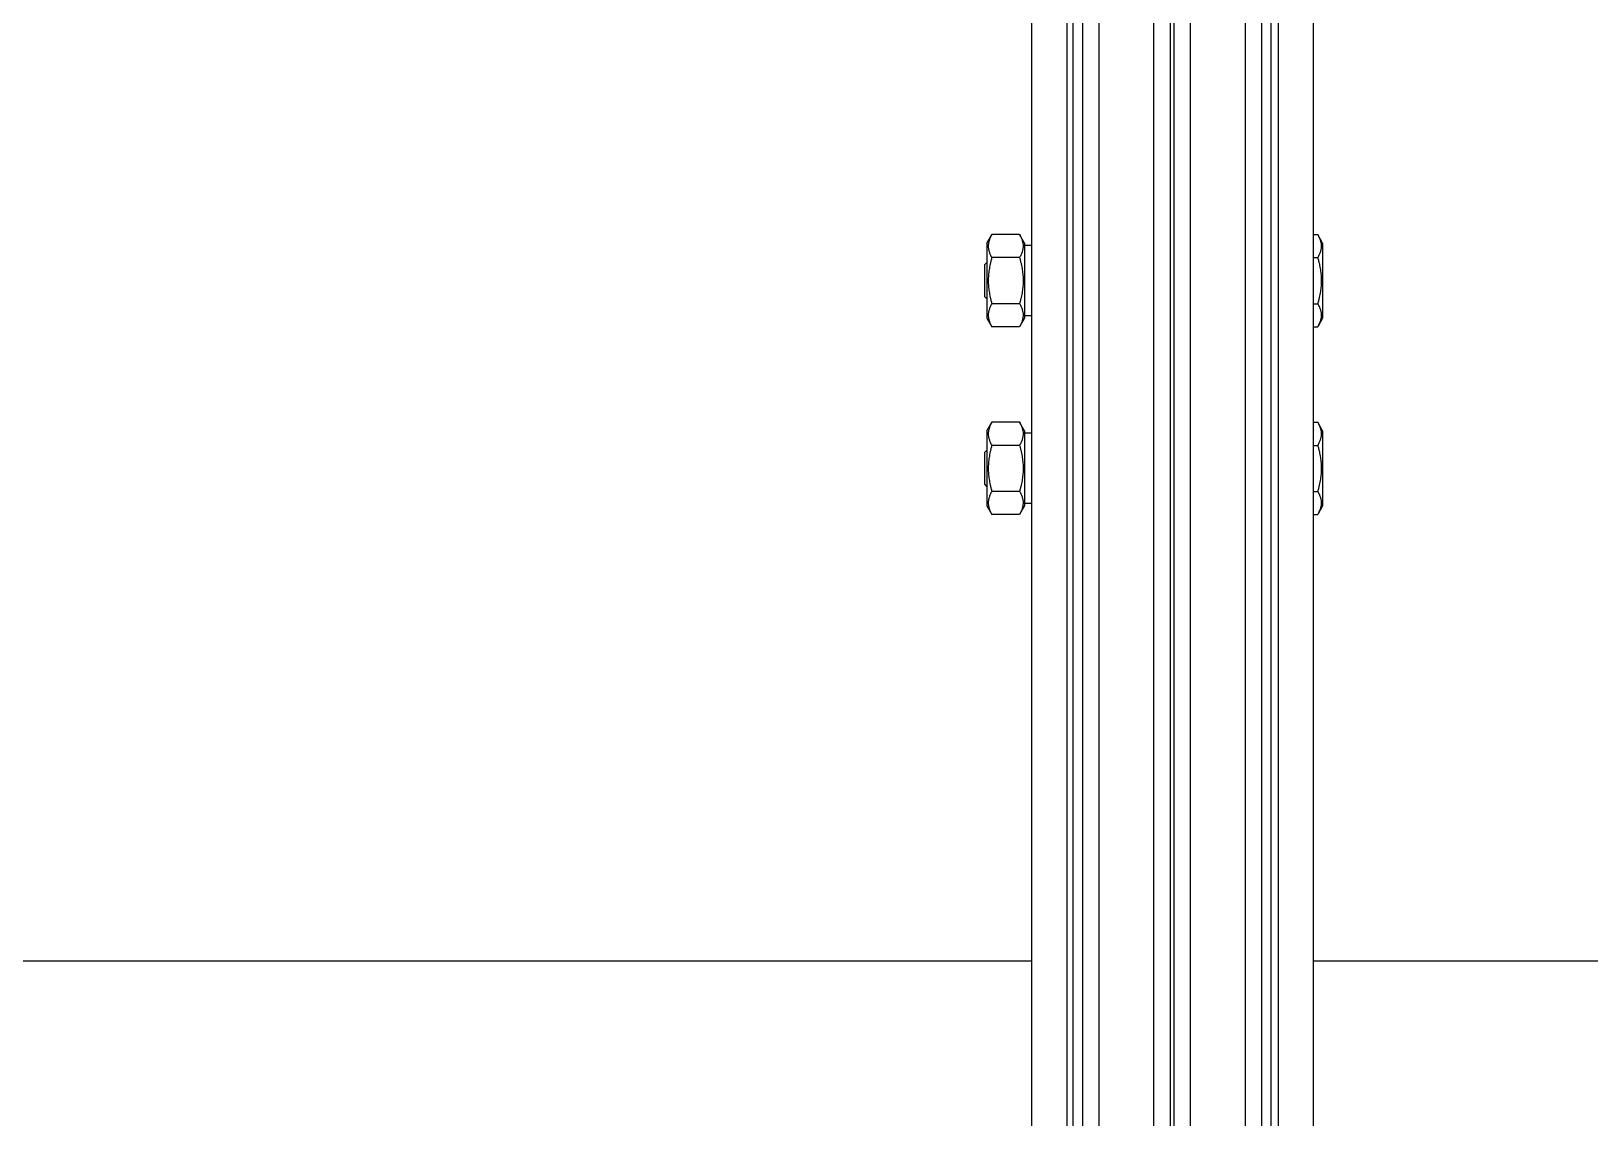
# Model space of a CAD drawing. Header units: millimetres. Extents: x -383313 to -161684, y -117025 to 99224.
# Drawn here: x -332585.6 to -332253.7, y 33999.2 to 34230.8 of the extents above; entities that cross this region are included whole.
import ezdxf

# ---------------------------------------------------------------- set-up
doc = ezdxf.new("R2010")
doc.units = ezdxf.units.MM
doc.header["$MEASUREMENT"] = 0
doc.layers.add('PV-3401', color=7, linetype='Continuous')

# ---------------------------------------------------------------- blocks, each defined once
blk = doc.blocks.new('*U200')
at = {"layer": 'PV-3401'}
for p, q in [((881.4, 5822.65), (881.4, 5357.65)), ((728.4, 5359.65), (726.58, 5358.6)), ((726.58, 5357.65), (726.58, 5358.6)), ((728.4, 5359.65), (744.4, 5359.65)), ((731.49, 5357.65), (731.49, 5358.6)), ((741.3, 5357.65), (741.3, 5358.6)), ((744.4, 5359.65), (746.21, 5358.6)), ((746.21, 5357.65), (746.21, 5358.6)), ((768.4, 5359.65), (766.58, 5358.6)), ((766.58, 5357.65), (766.58, 5358.6)), ((768.4, 5359.65), (784.4, 5359.65)), ((771.49, 5357.65), (771.49, 5358.6)), ((781.3, 5357.65), (781.3, 5358.6)), ((784.4, 5359.65), (786.21, 5358.6)), ((786.21, 5357.65), (786.21, 5358.6)), ((-1658.6, 5357.65), (1031.4, 5357.65)), ((-1658.6, 5350.15), (1146.4, 5350.15)), ((1146.4, 5348.7), (-1658.6, 5348.7)), ((1146.4, 5346.69), (-1658.6, 5346.69)), ((1146.4, 5343.19), (-1658.6, 5343.19)), ((1146.4, 5331.51), (-1658.6, 5331.51)), ((1146.4, 5328.01), (-1658.6, 5328.01)), ((1146.4, 5327.23), (-1658.6, 5327.23)), ((1146.4, 5323.73), (-1658.6, 5323.73)), ((1146.4, 5312.05), (-1658.6, 5312.05)), ((1146.4, 5308.55), (-1658.6, 5308.55)), ((1146.4, 5306.54), (-1658.6, 5306.54)), ((-1658.6, 5305.15), (1146.4, 5305.15)), ((-1658.6, 5297.65), (1031.4, 5297.65)), ((728.4, 5296.15), (726.58, 5295.1)), ((726.58, 5295.1), (726.58, 5289.2)), ((728.4, 5296.15), (744.4, 5296.15)), ((728.9, 5297.65), (728.9, 5296.15)), ((731.49, 5295.1), (731.49, 5289.2)), ((741.3, 5295.1), (741.3, 5289.2)), ((743.9, 5297.65), (743.9, 5296.15)), ((744.4, 5296.15), (746.21, 5295.1)), ((746.21, 5295.1), (746.21, 5289.2)), ((768.4, 5296.15), (766.58, 5295.1)), ((766.58, 5295.1), (766.58, 5289.2)), ((768.4, 5296.15), (784.4, 5296.15)), ((768.9, 5297.65), (768.9, 5296.15)), ((771.49, 5295.1), (771.49, 5289.2)), ((781.3, 5295.1), (781.3, 5289.2)), ((783.9, 5297.65), (783.9, 5296.15)), ((784.4, 5296.15), (786.21, 5295.1)), ((786.21, 5295.1), (786.21, 5289.2)), ((881.4, 5297.65), (881.4, 4832.65)), ((728.4, 5288.15), (726.58, 5289.2)), ((728.4, 5288.15), (744.4, 5288.15)), ((733, 5287.65), (732.5, 5288.15)), ((739.8, 5287.65), (740.3, 5288.15)), ((744.4, 5288.15), (746.21, 5289.2)), ((768.4, 5288.15), (766.58, 5289.2)), ((768.4, 5288.15), (784.4, 5288.15)), ((773, 5287.65), (772.5, 5288.15)), ((779.8, 5287.65), (780.3, 5288.15)), ((784.4, 5288.15), (786.21, 5289.2)), ((733, 5287.65), (739.8, 5287.65)), ((773, 5287.65), (779.8, 5287.65))]:
    blk.add_line(p, q, dxfattribs=at)
for points in [[(726.58, 5358.6), (729.04, 5360.02), (731.49, 5358.6)], [(731.49, 5358.6), (736.4, 5360.02), (741.3, 5358.6)], [(741.3, 5358.6), (743.76, 5360.02), (746.21, 5358.6)], [(766.58, 5358.6), (769.04, 5360.02), (771.49, 5358.6)], [(771.49, 5358.6), (776.4, 5360.02), (781.3, 5358.6)], [(781.3, 5358.6), (783.76, 5360.02), (786.21, 5358.6)], [(726.58, 5295.1), (729.04, 5296.52), (731.49, 5295.1)], [(731.49, 5295.1), (736.4, 5296.52), (741.3, 5295.1)], [(741.3, 5295.1), (743.76, 5296.52), (746.21, 5295.1)], [(766.58, 5295.1), (769.04, 5296.52), (771.49, 5295.1)], [(771.49, 5295.1), (776.4, 5296.52), (781.3, 5295.1)], [(781.3, 5295.1), (783.76, 5296.52), (786.21, 5295.1)], [(726.58, 5289.2), (729.04, 5287.78), (731.49, 5289.2)], [(731.49, 5289.2), (736.4, 5287.78), (741.3, 5289.2)], [(741.3, 5289.2), (743.76, 5287.78), (746.21, 5289.2)], [(766.58, 5289.2), (769.04, 5287.78), (771.49, 5289.2)], [(771.49, 5289.2), (776.4, 5287.78), (781.3, 5289.2)], [(781.3, 5289.2), (783.76, 5287.78), (786.21, 5289.2)]]:
    blk.add_rational_spline(points, [1.22364575665, 1.41294441399, 1.22364575665], degree=2, dxfattribs=at)

msp = doc.modelspace()

# ---------------------------------------------------------------- block references
at = {"layer": 'PV-3401', "rotation": 270}
msp.add_blockref('*U200', (-337670.22725, 34914.05004), dxfattribs=at)

doc.saveas('drawing.dxf')
